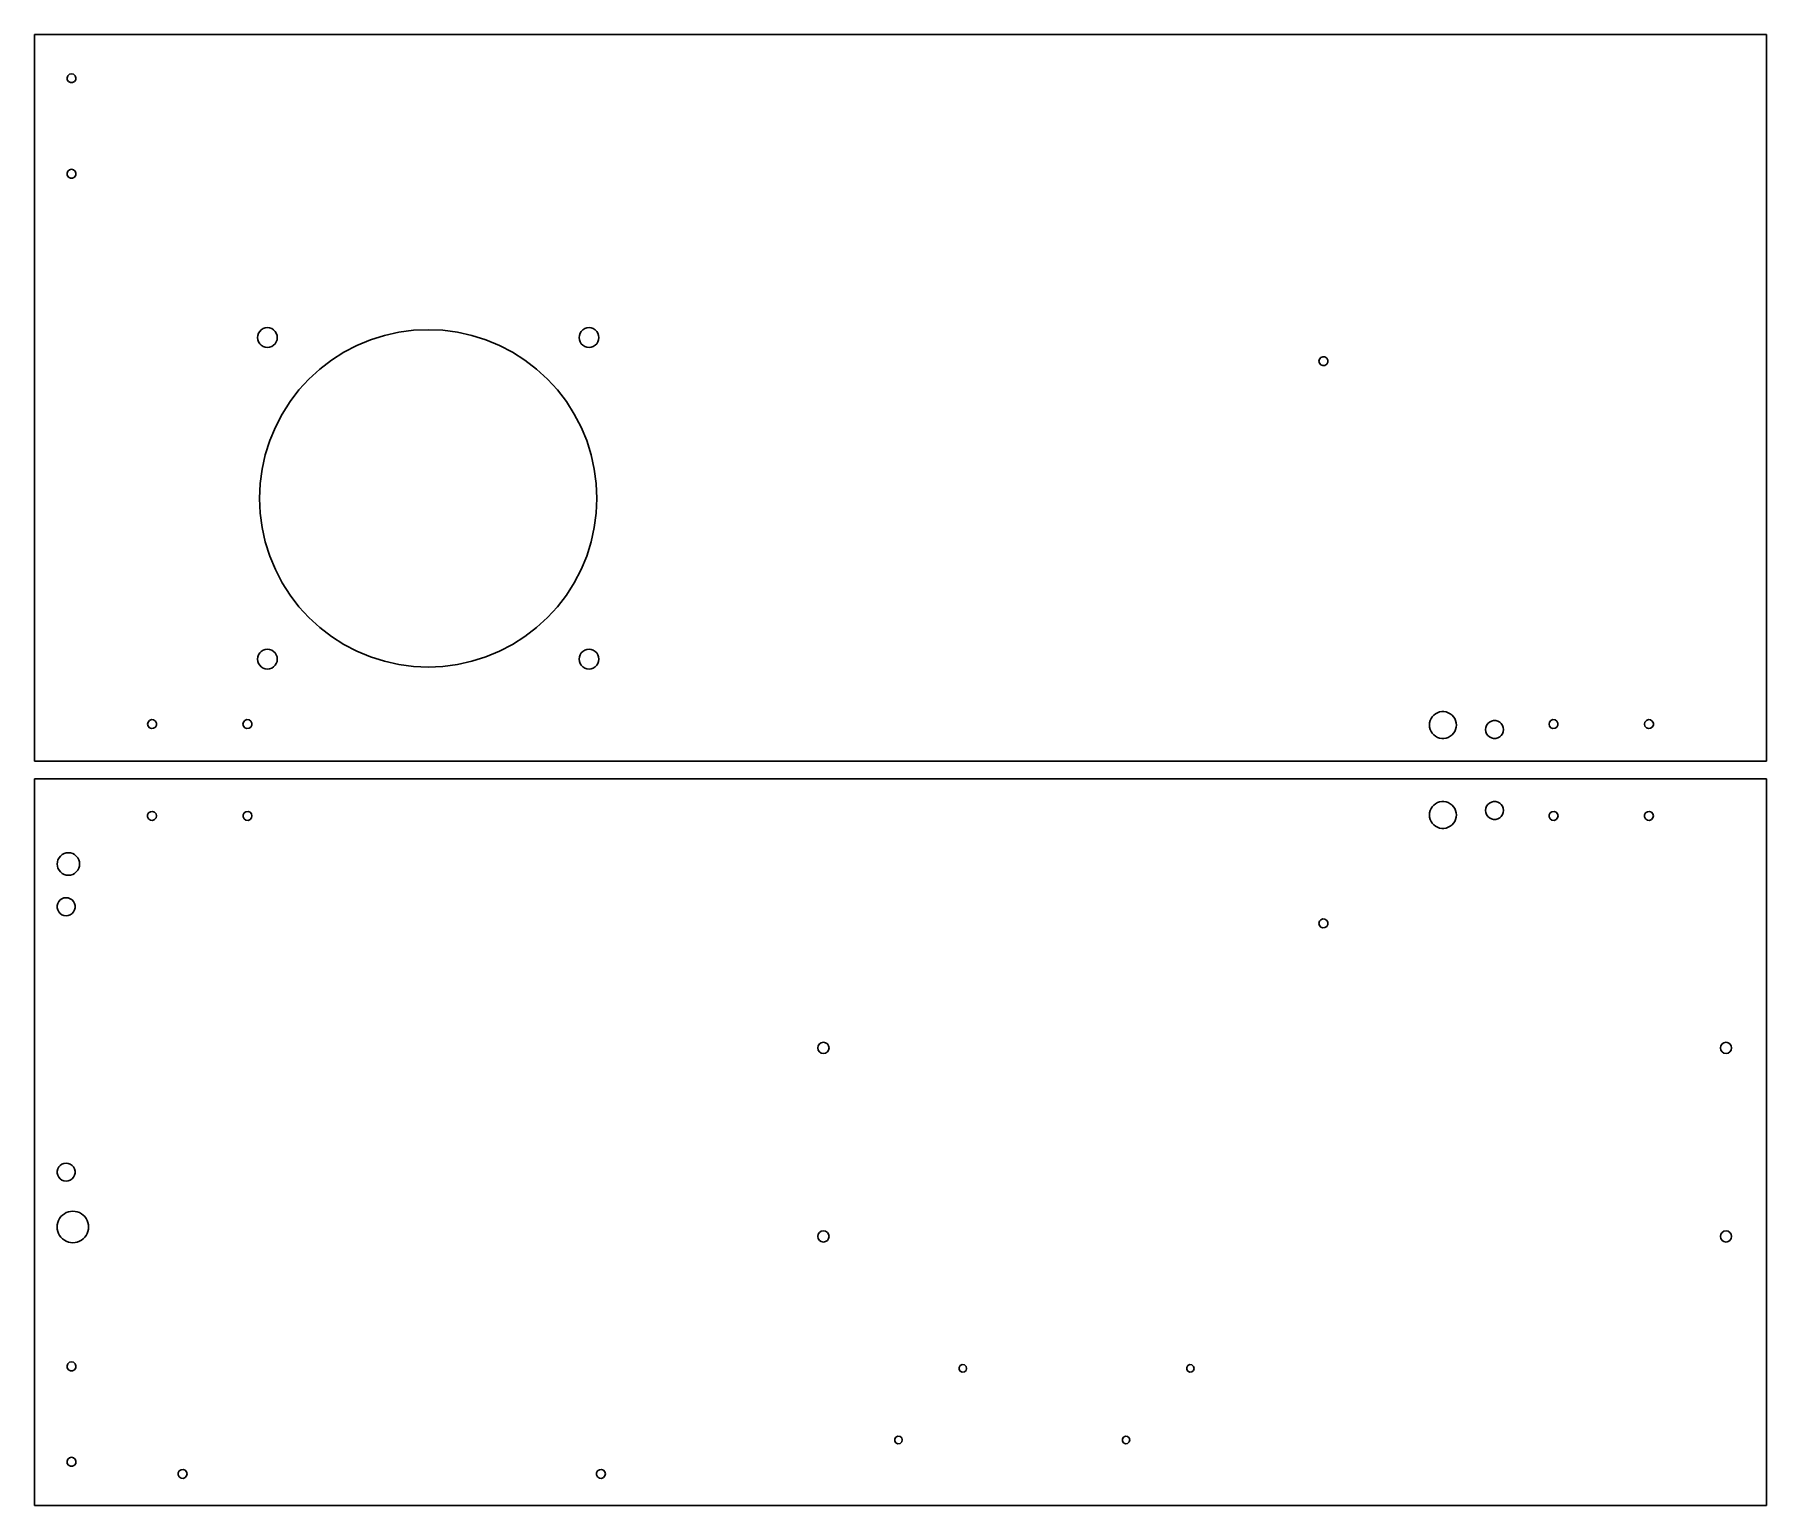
# Model space of a CAD drawing. Header units: metres. Extents: x 0 to 385, y -166 to 162.
import ezdxf

# ---------------------------------------------------------------- set-up
doc = ezdxf.new("R2010")
doc.units = ezdxf.units.M

msp = doc.modelspace()

# ---------------------------------------------------------------- linework, layer by layer
for p, q in [((385, 161.5), (0, 161.5)), ((0, 161.5), (0, 0)), ((385, 0), (385, 161.5)), ((7.20729, 151.921), (7.37701, 152.368)), ((7.26497, 151.445), (7.20729, 151.921)), ((7.53687, 151.051), (7.26497, 151.445)), ((7.37701, 152.368), (7.73528, 152.685)), ((7.96068, 150.829), (7.53687, 151.051)), ((7.73528, 152.685), (8.2, 152.8)), ((8.4393, 150.829), (7.96068, 150.829)), ((8.2, 152.8), (8.66472, 152.685)), ((8.86311, 151.051), (8.4393, 150.829)), ((8.66472, 152.685), (9.02298, 152.368)), ((9.13501, 151.445), (8.86311, 151.051)), ((9.02298, 152.368), (9.1927, 151.921)), ((9.1927, 151.921), (9.13501, 151.445)), ((7.20729, 130.701), (7.37701, 131.148)), ((7.37701, 131.148), (7.73528, 131.465)), ((7.73528, 131.465), (8.2, 131.58)), ((8.2, 131.58), (8.66472, 131.465)), ((8.66472, 131.465), (9.02298, 131.148)), ((9.02298, 131.148), (9.1927, 130.701)), ((7.26497, 130.225), (7.20729, 130.701)), ((7.53687, 129.831), (7.26497, 130.225)), ((7.96068, 129.609), (7.53687, 129.831)), ((8.4393, 129.609), (7.96068, 129.609)), ((8.86311, 129.831), (8.4393, 129.609)), ((9.13501, 130.225), (8.86311, 129.831)), ((9.1927, 130.701), (9.13501, 130.225)), ((50.7955, 96.1321), (51.2605, 96.2948)), ((51.2605, 96.2948), (51.75, 96.35)), ((51.75, 96.35), (52.2395, 96.2948)), ((52.2395, 96.2948), (52.7045, 96.1321)), ((122.295, 96.1321), (122.76, 96.2948)), ((122.76, 96.2948), (123.25, 96.35)), ((123.25, 96.35), (123.74, 96.2948)), ((123.74, 96.2948), (124.205, 96.1321)), ((49.55, 94.15), (49.6051, 94.6395)), ((49.6051, 93.6604), (49.55, 94.15)), ((49.6051, 94.6395), (49.7679, 95.1045)), ((49.7679, 93.1954), (49.6051, 93.6604)), ((49.7679, 95.1045), (50.03, 95.5217)), ((50.03, 92.7783), (49.7679, 93.1954)), ((50.03, 95.5217), (50.3783, 95.87)), ((50.3783, 92.43), (50.03, 92.7783)), ((50.3783, 95.87), (50.7955, 96.1321)), ((50.7955, 92.1679), (50.3783, 92.43)), ((52.7045, 96.1321), (53.1217, 95.87)), ((53.1217, 92.43), (52.7045, 92.1679)), ((53.1217, 95.87), (53.47, 95.5217)), ((53.47, 92.7783), (53.1217, 92.43)), ((53.47, 95.5217), (53.7321, 95.1045)), ((53.7321, 93.1954), (53.47, 92.7783)), ((53.7321, 95.1045), (53.8948, 94.6395)), ((53.8948, 93.6604), (53.7321, 93.1954)), ((53.8948, 94.6395), (53.95, 94.15)), ((53.95, 94.15), (53.8948, 93.6604)), ((71.6518, 92.3865), (74.6742, 93.6385)), ((74.6742, 93.6385), (77.7943, 94.6222)), ((77.7943, 94.6222), (80.9882, 95.3303)), ((80.9882, 95.3303), (84.2317, 95.7573)), ((84.2317, 95.7573), (87.5, 95.9)), ((87.5, 95.9), (90.7683, 95.7573)), ((90.7683, 95.7573), (94.0118, 95.3303)), ((94.0118, 95.3303), (97.2057, 94.6222)), ((97.2057, 94.6222), (100.326, 93.6385)), ((100.326, 93.6385), (103.348, 92.3865)), ((121.05, 94.15), (121.105, 94.6395)), ((121.105, 93.6604), (121.05, 94.15)), ((121.105, 94.6395), (121.268, 95.1045)), ((121.268, 93.1954), (121.105, 93.6604)), ((121.268, 95.1045), (121.53, 95.5217)), ((121.53, 92.7783), (121.268, 93.1954)), ((121.53, 95.5217), (121.878, 95.87)), ((121.878, 92.43), (121.53, 92.7783)), ((121.878, 95.87), (122.295, 96.1321)), ((122.295, 92.1679), (121.878, 92.43)), ((124.205, 96.1321), (124.622, 95.87)), ((124.622, 92.43), (124.205, 92.1679)), ((124.622, 95.87), (124.97, 95.5217)), ((124.97, 92.7783), (124.622, 92.43)), ((124.97, 95.5217), (125.232, 95.1045)), ((125.232, 93.1954), (124.97, 92.7783)), ((125.232, 95.1045), (125.395, 94.6395)), ((125.395, 93.6604), (125.232, 93.1954)), ((125.395, 94.6395), (125.45, 94.15)), ((125.45, 94.15), (125.395, 93.6604)), ((51.2605, 92.0052), (50.7955, 92.1679)), ((51.75, 91.95), (51.2605, 92.0052)), ((52.2395, 92.0052), (51.75, 91.95)), ((52.7045, 92.1679), (52.2395, 92.0052)), ((63.3955, 87.1267), (65.9909, 89.1182)), ((65.9909, 89.1182), (68.75, 90.8759)), ((68.75, 90.8759), (71.6518, 92.3865)), ((103.348, 92.3865), (106.25, 90.8759)), ((106.25, 90.8759), (109.009, 89.1182)), ((109.009, 89.1182), (111.605, 87.1267)), ((122.76, 92.0052), (122.295, 92.1679)), ((123.25, 91.95), (122.76, 92.0052)), ((123.74, 92.0052), (123.25, 91.95)), ((124.205, 92.1679), (123.74, 92.0052)), ((285.512, 88.9), (285.626, 89.3647)), ((285.626, 88.4353), (285.512, 88.9)), ((285.626, 89.3647), (285.944, 89.723)), ((285.944, 89.723), (286.391, 89.8927)), ((286.391, 89.8927), (286.866, 89.835)), ((286.866, 89.835), (287.26, 89.5631)), ((287.26, 89.5631), (287.483, 89.1393)), ((287.483, 88.6607), (287.26, 88.2369)), ((287.483, 89.1393), (287.483, 88.6607)), ((58.7733, 82.5045), (60.9835, 84.9165)), ((60.9835, 84.9165), (63.3955, 87.1267)), ((111.605, 87.1267), (114.016, 84.9165)), ((114.016, 84.9165), (116.227, 82.5045)), ((285.944, 88.077), (285.626, 88.4353)), ((286.391, 87.9073), (285.944, 88.077)), ((286.866, 87.965), (286.391, 87.9073)), ((287.26, 88.2369), (286.866, 87.965)), ((56.7818, 79.9091), (58.7733, 82.5045)), ((116.227, 82.5045), (118.218, 79.9091)), ((53.5135, 74.2482), (55.024, 77.15)), ((55.024, 77.15), (56.7818, 79.9091)), ((118.218, 79.9091), (119.976, 77.15)), ((119.976, 77.15), (121.487, 74.2482)), ((52.2615, 71.2258), (53.5135, 74.2482)), ((121.487, 74.2482), (122.738, 71.2258)), ((51.2778, 68.1057), (52.2615, 71.2258)), ((122.738, 71.2258), (123.722, 68.1057)), ((50.5697, 64.9118), (51.2778, 68.1057)), ((123.722, 68.1057), (124.43, 64.9118)), ((50, 58.4), (50.1427, 61.6683)), ((50.1427, 61.6683), (50.5697, 64.9118)), ((124.43, 64.9118), (124.857, 61.6683)), ((124.857, 61.6683), (125, 58.4)), ((50.1427, 55.1317), (50, 58.4)), ((125, 58.4), (124.857, 55.1317)), ((50.5697, 51.8882), (50.1427, 55.1317)), ((124.857, 55.1317), (124.43, 51.8882)), ((51.2778, 48.6943), (50.5697, 51.8882)), ((124.43, 51.8882), (123.722, 48.6943)), ((52.2615, 45.5742), (51.2778, 48.6943)), ((123.722, 48.6943), (122.738, 45.5742)), ((53.5135, 42.5518), (52.2615, 45.5742)), ((55.024, 39.65), (53.5135, 42.5518)), ((121.487, 42.5518), (119.976, 39.65)), ((122.738, 45.5742), (121.487, 42.5518)), ((56.7818, 36.8909), (55.024, 39.65)), ((119.976, 39.65), (118.218, 36.8909)), ((58.7733, 34.2955), (56.7818, 36.8909)), ((118.218, 36.8909), (116.227, 34.2955)), ((60.9835, 31.8835), (58.7733, 34.2955)), ((63.3955, 29.6733), (60.9835, 31.8835)), ((114.016, 31.8835), (111.605, 29.6733)), ((116.227, 34.2955), (114.016, 31.8835)), ((65.9909, 27.6818), (63.3955, 29.6733)), ((68.75, 25.924), (65.9909, 27.6818)), ((109.009, 27.6818), (106.25, 25.924)), ((111.605, 29.6733), (109.009, 27.6818)), ((49.55, 22.65), (49.6051, 23.1395)), ((49.6051, 23.1395), (49.7679, 23.6045)), ((49.7679, 23.6045), (50.03, 24.0217)), ((50.03, 24.0217), (50.3783, 24.37)), ((50.3783, 24.37), (50.7955, 24.6321)), ((50.7955, 24.6321), (51.2605, 24.7948)), ((51.2605, 24.7948), (51.75, 24.85)), ((51.75, 24.85), (52.2395, 24.7948)), ((52.2395, 24.7948), (52.7045, 24.6321)), ((52.7045, 24.6321), (53.1217, 24.37)), ((53.1217, 24.37), (53.47, 24.0217)), ((53.47, 24.0217), (53.7321, 23.6045)), ((53.7321, 23.6045), (53.8948, 23.1395)), ((53.8948, 23.1395), (53.95, 22.65)), ((71.6518, 24.4135), (68.75, 25.924)), ((74.6742, 23.1615), (71.6518, 24.4135)), ((77.7943, 22.1778), (74.6742, 23.1615)), ((100.326, 23.1615), (97.2057, 22.1778)), ((103.348, 24.4135), (100.326, 23.1615)), ((106.25, 25.924), (103.348, 24.4135)), ((121.05, 22.65), (121.105, 23.1395)), ((121.105, 23.1395), (121.268, 23.6045)), ((121.268, 23.6045), (121.53, 24.0217)), ((121.53, 24.0217), (121.878, 24.37)), ((121.878, 24.37), (122.295, 24.6321)), ((122.295, 24.6321), (122.76, 24.7948)), ((122.76, 24.7948), (123.25, 24.85)), ((123.25, 24.85), (123.74, 24.7948)), ((123.74, 24.7948), (124.205, 24.6321)), ((124.205, 24.6321), (124.622, 24.37)), ((124.622, 24.37), (124.97, 24.0217)), ((124.97, 24.0217), (125.232, 23.6045)), ((125.232, 23.6045), (125.395, 23.1395)), ((125.395, 23.1395), (125.45, 22.65)), ((49.6051, 22.1604), (49.55, 22.65)), ((49.7679, 21.6954), (49.6051, 22.1604)), ((50.03, 21.2783), (49.7679, 21.6954)), ((50.3783, 20.93), (50.03, 21.2783)), ((50.7955, 20.6679), (50.3783, 20.93)), ((51.2605, 20.5052), (50.7955, 20.6679)), ((51.75, 20.45), (51.2605, 20.5052)), ((52.2395, 20.5052), (51.75, 20.45)), ((52.7045, 20.6679), (52.2395, 20.5052)), ((53.1217, 20.93), (52.7045, 20.6679)), ((53.47, 21.2783), (53.1217, 20.93)), ((53.7321, 21.6954), (53.47, 21.2783)), ((53.8948, 22.1604), (53.7321, 21.6954)), ((53.95, 22.65), (53.8948, 22.1604)), ((80.9882, 21.4697), (77.7943, 22.1778)), ((84.2317, 21.0427), (80.9882, 21.4697)), ((87.5, 20.9), (84.2317, 21.0427)), ((90.7683, 21.0427), (87.5, 20.9)), ((94.0118, 21.4697), (90.7683, 21.0427)), ((97.2057, 22.1778), (94.0118, 21.4697)), ((121.105, 22.1604), (121.05, 22.65)), ((121.268, 21.6954), (121.105, 22.1604)), ((121.53, 21.2783), (121.268, 21.6954)), ((121.878, 20.93), (121.53, 21.2783)), ((122.295, 20.6679), (121.878, 20.93)), ((122.76, 20.5052), (122.295, 20.6679)), ((123.25, 20.45), (122.76, 20.5052)), ((123.74, 20.5052), (123.25, 20.45)), ((124.205, 20.6679), (123.74, 20.5052)), ((124.622, 20.93), (124.205, 20.6679)), ((124.97, 21.2783), (124.622, 20.93)), ((125.232, 21.6954), (124.97, 21.2783)), ((125.395, 22.1604), (125.232, 21.6954)), ((125.45, 22.65), (125.395, 22.1604)), ((25.1, 8.2), (25.2145, 8.66472)), ((25.2145, 7.73528), (25.1, 8.2)), ((25.2145, 8.66472), (25.5319, 9.02298)), ((25.5319, 7.37701), (25.2145, 7.73528)), ((25.5319, 9.02298), (25.9795, 9.1927)), ((25.9795, 9.1927), (26.4546, 9.13501)), ((26.4546, 9.13501), (26.8485, 8.86311)), ((26.8485, 8.86311), (27.0709, 8.4393)), ((27.0709, 7.96068), (26.8485, 7.53687)), ((27.0709, 8.4393), (27.0709, 7.96068)), ((46.32, 8.2), (46.4345, 8.66472)), ((46.4345, 7.73528), (46.32, 8.2)), ((46.4345, 8.66472), (46.7519, 9.02298)), ((46.7519, 7.37701), (46.4345, 7.73528)), ((46.7519, 9.02298), (47.1994, 9.1927)), ((47.1994, 9.1927), (47.6746, 9.13501)), ((47.6746, 9.13501), (48.0685, 8.86311)), ((48.0685, 8.86311), (48.2909, 8.4393)), ((48.2909, 7.96068), (48.0685, 7.53687)), ((48.2909, 8.4393), (48.2909, 7.96068)), ((310.08, 8), (310.121, 8.49377)), ((310.121, 7.50621), (310.08, 8)), ((310.121, 8.49377), (310.243, 8.97409)), ((310.243, 8.97409), (310.442, 9.42784)), ((310.442, 9.42784), (310.713, 9.84264)), ((310.713, 9.84264), (311.048, 10.2072)), ((311.048, 10.2072), (311.439, 10.5115)), ((311.439, 10.5115), (311.875, 10.7473)), ((311.875, 10.7473), (312.344, 10.9082)), ((312.344, 10.9082), (312.832, 10.9897)), ((312.832, 10.9897), (313.328, 10.9897)), ((313.328, 10.9897), (313.816, 10.9082)), ((313.816, 10.9082), (314.285, 10.7473)), ((314.285, 10.7473), (314.721, 10.5115)), ((314.721, 10.5115), (315.112, 10.2072)), ((315.112, 10.2072), (315.447, 9.84264)), ((315.447, 9.84264), (315.718, 9.42784)), ((315.718, 9.42784), (315.917, 8.97409)), ((315.917, 8.97409), (316.039, 8.49377)), ((316.039, 8.49377), (316.08, 8)), ((316.08, 8), (316.039, 7.50621)), ((322.638, 7.47862), (322.809, 7.92944)), ((322.809, 7.92944), (323.083, 8.32623)), ((323.083, 8.32623), (323.444, 8.64597)), ((323.444, 8.64597), (323.871, 8.87003)), ((323.871, 8.87003), (324.339, 8.98541)), ((324.339, 8.98541), (324.821, 8.98541)), ((324.821, 8.98541), (325.289, 8.87003)), ((325.289, 8.87003), (325.716, 8.64597)), ((325.716, 8.64597), (326.077, 8.32623)), ((326.077, 8.32623), (326.351, 7.92944)), ((326.351, 7.92944), (326.522, 7.47862)), ((336.68, 8.2), (336.795, 8.66472)), ((336.795, 7.73528), (336.68, 8.2)), ((336.795, 8.66472), (337.112, 9.02298)), ((337.112, 7.37701), (336.795, 7.73528)), ((337.112, 9.02298), (337.559, 9.1927)), ((337.559, 9.1927), (338.035, 9.13501)), ((338.035, 9.13501), (338.428, 8.86311)), ((338.428, 8.86311), (338.651, 8.4393)), ((338.651, 7.96068), (338.428, 7.53687)), ((338.651, 8.4393), (338.651, 7.96068)), ((357.9, 8.2), (358.015, 8.66472)), ((358.015, 7.73528), (357.9, 8.2)), ((358.015, 8.66472), (358.332, 9.02298)), ((358.332, 7.37701), (358.015, 7.73528)), ((358.332, 9.02298), (358.779, 9.1927)), ((358.779, 9.1927), (359.255, 9.13501)), ((359.255, 9.13501), (359.648, 8.86311)), ((359.648, 8.86311), (359.871, 8.4393)), ((359.871, 7.96068), (359.648, 7.53687)), ((359.871, 8.4393), (359.871, 7.96068)), ((25.9795, 7.20729), (25.5319, 7.37701)), ((26.4546, 7.26497), (25.9795, 7.20729)), ((26.8485, 7.53687), (26.4546, 7.26497)), ((47.1994, 7.20729), (46.7519, 7.37701)), ((47.6746, 7.26497), (47.1994, 7.20729)), ((48.0685, 7.53687), (47.6746, 7.26497)), ((310.243, 7.02589), (310.121, 7.50621)), ((310.442, 6.57214), (310.243, 7.02589)), ((310.713, 6.15735), (310.442, 6.57214)), ((311.048, 5.79282), (310.713, 6.15735)), ((311.439, 5.48849), (311.048, 5.79282)), ((311.875, 5.25267), (311.439, 5.48849)), ((312.344, 5.0918), (311.875, 5.25267)), ((312.832, 5.01024), (312.344, 5.0918)), ((313.328, 5.01024), (312.832, 5.01024)), ((313.816, 5.0918), (313.328, 5.01024)), ((314.285, 5.25267), (313.816, 5.0918)), ((314.721, 5.48849), (314.285, 5.25267)), ((315.112, 5.79282), (314.721, 5.48849)), ((315.447, 6.15735), (315.112, 5.79282)), ((315.718, 6.57214), (315.447, 6.15735)), ((315.917, 7.02589), (315.718, 6.57214)), ((316.039, 7.50621), (315.917, 7.02589)), ((322.58, 7), (322.638, 7.47862)), ((322.638, 6.52136), (322.58, 7)), ((322.809, 6.07054), (322.638, 6.52136)), ((323.083, 5.67375), (322.809, 6.07054)), ((323.444, 5.35402), (323.083, 5.67375)), ((323.871, 5.12996), (323.444, 5.35402)), ((324.339, 5.01457), (323.871, 5.12996)), ((324.821, 5.01457), (324.339, 5.01457)), ((325.289, 5.12996), (324.821, 5.01457)), ((325.716, 5.35402), (325.289, 5.12996)), ((326.077, 5.67375), (325.716, 5.35402)), ((326.351, 6.07054), (326.077, 5.67375)), ((326.522, 6.52136), (326.351, 6.07054)), ((326.522, 7.47862), (326.58, 6.99998)), ((326.58, 6.99998), (326.522, 6.52136)), ((337.559, 7.20729), (337.112, 7.37701)), ((338.035, 7.26497), (337.559, 7.20729)), ((338.428, 7.53687), (338.035, 7.26497)), ((358.779, 7.20729), (358.332, 7.37701)), ((359.255, 7.26497), (358.779, 7.20729)), ((359.648, 7.53687), (359.255, 7.26497)), ((0, 0), (385, 0)), ((385, -4), (0, -4)), ((0, -4), (0, -165.5)), ((385, -165.5), (385, -4)), ((25.129, -11.9607), (25.3515, -11.5369)), ((25.3515, -11.5369), (25.7454, -11.265)), ((25.7454, -11.265), (26.2205, -11.2073)), ((26.2205, -11.2073), (26.6681, -11.377)), ((26.6681, -11.377), (26.9854, -11.7353)), ((46.349, -11.9607), (46.5715, -11.5369)), ((46.5715, -11.5369), (46.9654, -11.265)), ((46.9654, -11.265), (47.4405, -11.2073)), ((47.4405, -11.2073), (47.8881, -11.377)), ((47.8881, -11.377), (48.2054, -11.7353)), ((310.08, -12), (310.121, -11.5062)), ((310.121, -11.5062), (310.243, -11.0259)), ((310.243, -11.0259), (310.442, -10.5721)), ((310.442, -10.5721), (310.713, -10.1573)), ((310.713, -10.1573), (311.048, -9.79282)), ((311.048, -9.79282), (311.439, -9.48849)), ((311.439, -9.48849), (311.875, -9.25267)), ((311.875, -9.25267), (312.344, -9.0918)), ((312.344, -9.0918), (312.832, -9.01024)), ((312.832, -9.01024), (313.328, -9.01024)), ((313.328, -9.01024), (313.816, -9.0918)), ((313.816, -9.0918), (314.285, -9.25267)), ((314.285, -9.25267), (314.721, -9.48849)), ((314.721, -9.48849), (315.112, -9.79282)), ((315.112, -9.79282), (315.447, -10.1573)), ((315.447, -10.1573), (315.718, -10.5721)), ((315.718, -10.5721), (315.917, -11.0259)), ((315.917, -11.0259), (316.039, -11.5062)), ((316.039, -11.5062), (316.08, -12)), ((322.58, -11), (322.638, -10.5214)), ((322.638, -11.4786), (322.58, -11)), ((322.638, -10.5214), (322.809, -10.0705)), ((322.809, -11.9294), (322.638, -11.4786)), ((322.809, -10.0705), (323.083, -9.67375)), ((323.083, -9.67375), (323.444, -9.35402)), ((323.444, -9.35402), (323.871, -9.12996)), ((323.871, -9.12996), (324.339, -9.01457)), ((324.339, -9.01457), (324.821, -9.01457)), ((324.821, -9.01457), (325.289, -9.12996)), ((325.289, -9.12996), (325.716, -9.35402)), ((325.716, -9.35402), (326.077, -9.67375)), ((326.077, -9.67375), (326.351, -10.0705)), ((326.351, -10.0705), (326.522, -10.5214)), ((326.522, -11.4786), (326.351, -11.9294)), ((326.522, -10.5214), (326.58, -11)), ((326.58, -11), (326.522, -11.4786)), ((336.709, -11.9607), (336.931, -11.5369)), ((336.931, -11.5369), (337.325, -11.265)), ((337.325, -11.265), (337.801, -11.2073)), ((337.801, -11.2073), (338.248, -11.377)), ((338.248, -11.377), (338.565, -11.7353)), ((357.929, -11.9607), (358.151, -11.5369)), ((358.151, -11.5369), (358.545, -11.265)), ((358.545, -11.265), (359.021, -11.2073)), ((359.021, -11.2073), (359.468, -11.377)), ((359.468, -11.377), (359.785, -11.7353)), ((25.129, -12.4393), (25.129, -11.9607)), ((25.3515, -12.8631), (25.129, -12.4393)), ((25.7454, -13.135), (25.3515, -12.8631)), ((26.2205, -13.1927), (25.7454, -13.135)), ((26.6681, -13.023), (26.2205, -13.1927)), ((26.9854, -12.6647), (26.6681, -13.023)), ((26.9854, -11.7353), (27.1, -12.2)), ((27.1, -12.2), (26.9854, -12.6647)), ((46.349, -12.4393), (46.349, -11.9607)), ((46.5715, -12.8631), (46.349, -12.4393)), ((46.9654, -13.135), (46.5715, -12.8631)), ((47.4405, -13.1927), (46.9654, -13.135)), ((47.8881, -13.023), (47.4405, -13.1927)), ((48.2054, -12.6647), (47.8881, -13.023)), ((48.2054, -11.7353), (48.32, -12.2)), ((48.32, -12.2), (48.2054, -12.6647)), ((310.121, -12.4938), (310.08, -12)), ((310.243, -12.9741), (310.121, -12.4938)), ((310.442, -13.4278), (310.243, -12.9741)), ((310.713, -13.8426), (310.442, -13.4278)), ((311.048, -14.2072), (310.713, -13.8426)), ((311.439, -14.5115), (311.048, -14.2072)), ((311.875, -14.7473), (311.439, -14.5115)), ((312.344, -14.9082), (311.875, -14.7473)), ((312.832, -14.9897), (312.344, -14.9082)), ((313.328, -14.9897), (312.832, -14.9897)), ((313.816, -14.9082), (313.328, -14.9897)), ((314.285, -14.7473), (313.816, -14.9082)), ((314.721, -14.5115), (314.285, -14.7473)), ((315.112, -14.2072), (314.721, -14.5115)), ((315.447, -13.8426), (315.112, -14.2072)), ((315.718, -13.4278), (315.447, -13.8426)), ((315.917, -12.9741), (315.718, -13.4278)), ((316.039, -12.4938), (315.917, -12.9741)), ((316.08, -12), (316.039, -12.4938)), ((323.083, -12.3262), (322.809, -11.9294)), ((323.444, -12.646), (323.083, -12.3262)), ((323.871, -12.87), (323.444, -12.646)), ((324.339, -12.9854), (323.871, -12.87)), ((324.821, -12.9854), (324.339, -12.9854)), ((325.289, -12.87), (324.821, -12.9854)), ((325.716, -12.646), (325.289, -12.87)), ((326.077, -12.3262), (325.716, -12.646)), ((326.351, -11.9294), (326.077, -12.3262)), ((336.709, -12.4393), (336.709, -11.9607)), ((336.931, -12.8631), (336.709, -12.4393)), ((337.325, -13.135), (336.931, -12.8631)), ((337.801, -13.1927), (337.325, -13.135)), ((338.248, -13.023), (337.801, -13.1927)), ((338.565, -12.6647), (338.248, -13.023)), ((338.565, -11.7353), (338.68, -12.2)), ((338.68, -12.2), (338.565, -12.6647)), ((357.929, -12.4393), (357.929, -11.9607)), ((358.151, -12.8631), (357.929, -12.4393)), ((358.545, -13.135), (358.151, -12.8631)), ((359.021, -13.1927), (358.545, -13.135)), ((359.468, -13.023), (359.021, -13.1927)), ((359.785, -12.6647), (359.468, -13.023)), ((359.785, -11.7353), (359.9, -12.2)), ((359.9, -12.2), (359.785, -12.6647)), ((5, -22.9), (5.04803, -22.4123)), ((5.04803, -23.3877), (5, -22.9)), ((5.04803, -22.4123), (5.19029, -21.9433)), ((5.19029, -21.9433), (5.42133, -21.5111)), ((5.42133, -21.5111), (5.73222, -21.1322)), ((5.73222, -21.1322), (6.11107, -20.8213)), ((6.11107, -20.8213), (6.54329, -20.5903)), ((6.54329, -20.5903), (7.01227, -20.448)), ((7.01227, -20.448), (7.5, -20.4)), ((7.5, -20.4), (7.98772, -20.448)), ((7.98772, -20.448), (8.4567, -20.5903)), ((8.4567, -20.5903), (8.88892, -20.8213)), ((8.88892, -20.8213), (9.26776, -21.1322)), ((9.26776, -21.1322), (9.57866, -21.5111)), ((9.57866, -21.5111), (9.80969, -21.9433)), ((9.80969, -21.9433), (9.95195, -22.4123)), ((9.95195, -22.4123), (10, -22.9)), ((10, -22.9), (9.95195, -23.3877)), ((5.19029, -23.8567), (5.04803, -23.3877)), ((5.42133, -24.2889), (5.19029, -23.8567)), ((5.73222, -24.6678), (5.42133, -24.2889)), ((6.11107, -24.9787), (5.73222, -24.6678)), ((6.54329, -25.2097), (6.11107, -24.9787)), ((7.01227, -25.352), (6.54329, -25.2097)), ((7.5, -25.4), (7.01227, -25.352)), ((7.98772, -25.352), (7.5, -25.4)), ((8.4567, -25.2097), (7.98772, -25.352)), ((8.88892, -24.9787), (8.4567, -25.2097)), ((9.26776, -24.6678), (8.88892, -24.9787)), ((9.57866, -24.2889), (9.26776, -24.6678)), ((9.80969, -23.8567), (9.57866, -24.2889)), ((9.95195, -23.3877), (9.80969, -23.8567)), ((5.67375, -30.903), (6.07054, -30.6291)), ((6.07054, -30.6291), (6.52136, -30.4581)), ((6.52136, -30.4581), (6.99998, -30.4)), ((6.99998, -30.4), (7.47862, -30.4581)), ((7.47862, -30.4581), (7.92944, -30.6291)), ((7.92944, -30.6291), (8.32623, -30.903)), ((5.01457, -32.1589), (5.12996, -31.6908)), ((5.01457, -32.6411), (5.01457, -32.1589)), ((5.12996, -33.1092), (5.01457, -32.6411)), ((5.12996, -31.6908), (5.35402, -31.2639)), ((5.35402, -33.5361), (5.12996, -33.1092)), ((5.35402, -31.2639), (5.67375, -30.903)), ((5.67375, -33.897), (5.35402, -33.5361)), ((6.07054, -34.1709), (5.67375, -33.897)), ((6.52136, -34.3419), (6.07054, -34.1709)), ((7, -34.4), (6.52136, -34.3419)), ((7.47862, -34.3419), (7, -34.4)), ((7.92944, -34.1709), (7.47862, -34.3419)), ((8.32623, -33.897), (7.92944, -34.1709)), ((8.32623, -30.903), (8.64597, -31.2639)), ((8.64597, -33.5361), (8.32623, -33.897)), ((8.64597, -31.2639), (8.87003, -31.6908)), ((8.87003, -33.1092), (8.64597, -33.5361)), ((8.87003, -31.6908), (8.98541, -32.1589)), ((8.98541, -32.6411), (8.87003, -33.1092)), ((8.98541, -32.1589), (8.98541, -32.6411)), ((285.512, -36.1), (285.626, -35.6353)), ((285.626, -36.5647), (285.512, -36.1)), ((285.626, -35.6353), (285.944, -35.277)), ((285.944, -36.923), (285.626, -36.5647)), ((285.944, -35.277), (286.391, -35.1073)), ((286.391, -37.0927), (285.944, -36.923)), ((286.391, -35.1073), (286.866, -35.165)), ((286.866, -37.035), (286.391, -37.0927)), ((286.866, -35.165), (287.26, -35.4369)), ((287.26, -36.7631), (286.866, -37.035)), ((287.26, -35.4369), (287.483, -35.8607)), ((287.483, -36.3393), (287.26, -36.7631)), ((287.483, -35.8607), (287.483, -36.3393)), ((174.12, -63.795), (174.215, -63.3166)), ((174.215, -64.2733), (174.12, -63.795)), ((174.215, -63.3166), (174.486, -62.9111)), ((174.486, -64.6789), (174.215, -64.2733)), ((174.486, -62.9111), (174.892, -62.6401)), ((174.892, -64.9498), (174.486, -64.6789)), ((174.892, -62.6401), (175.37, -62.545)), ((175.37, -65.045), (174.892, -64.9498)), ((175.37, -62.545), (175.848, -62.6401)), ((175.848, -64.9498), (175.37, -65.045)), ((175.848, -62.6401), (176.254, -62.9111)), ((176.254, -64.6789), (175.848, -64.9498)), ((176.254, -62.9111), (176.525, -63.3166)), ((176.525, -64.2733), (176.254, -64.6789)), ((176.525, -63.3166), (176.62, -63.795)), ((176.62, -63.795), (176.525, -64.2733)), ((374.78, -63.795), (374.875, -63.3166)), ((374.875, -64.2733), (374.78, -63.795)), ((374.875, -63.3166), (375.146, -62.9111)), ((375.146, -64.6789), (374.875, -64.2733)), ((375.146, -62.9111), (375.552, -62.6401)), ((375.552, -64.9498), (375.146, -64.6789)), ((375.552, -62.6401), (376.03, -62.545)), ((376.03, -65.045), (375.552, -64.9498)), ((376.03, -62.545), (376.508, -62.6401)), ((376.508, -64.9498), (376.03, -65.045)), ((376.508, -62.6401), (376.914, -62.9111)), ((376.914, -64.6789), (376.508, -64.9498)), ((376.914, -62.9111), (377.185, -63.3166)), ((377.185, -64.2733), (376.914, -64.6789)), ((377.185, -63.3166), (377.28, -63.795)), ((377.28, -63.795), (377.185, -64.2733)), ((5.01457, -91.1589), (5.12996, -90.6908)), ((5.01457, -91.6411), (5.01457, -91.1589)), ((5.12996, -92.1092), (5.01457, -91.6411)), ((5.12996, -90.6908), (5.35402, -90.2639)), ((5.35402, -92.5361), (5.12996, -92.1092)), ((5.35402, -90.2639), (5.67375, -89.903)), ((5.67375, -89.903), (6.07054, -89.6291)), ((6.07054, -89.6291), (6.52136, -89.4581)), ((6.52136, -89.4581), (6.99998, -89.4)), ((6.99998, -89.4), (7.47862, -89.4581)), ((7.47862, -89.4581), (7.92944, -89.6291)), ((7.92944, -89.6291), (8.32623, -89.903)), ((8.32623, -89.903), (8.64597, -90.2639)), ((8.64597, -90.2639), (8.87003, -90.6908)), ((8.87003, -92.1092), (8.64597, -92.5361)), ((8.87003, -90.6908), (8.98541, -91.1589)), ((8.98541, -91.6411), (8.87003, -92.1092)), ((8.98541, -91.1589), (8.98541, -91.6411)), ((5.67375, -92.897), (5.35402, -92.5361)), ((6.07054, -93.1709), (5.67375, -92.897)), ((6.52136, -93.3419), (6.07054, -93.1709)), ((7, -93.4), (6.52136, -93.3419)), ((7.47862, -93.3419), (7, -93.4)), ((7.92944, -93.1709), (7.47862, -93.3419)), ((8.32623, -92.897), (7.92944, -93.1709)), ((8.64597, -92.5361), (8.32623, -92.897)), ((8.00189, -100.136), (8.5, -100.1)), ((8.5, -100.1), (8.99809, -100.136)), ((5, -103.6), (5.03561, -103.102)), ((5.03561, -104.098), (5, -103.6)), ((5.03561, -103.102), (5.14177, -102.614)), ((5.14177, -102.614), (5.31628, -102.146)), ((5.31628, -102.146), (5.5556, -101.708)), ((5.5556, -101.708), (5.85487, -101.308)), ((5.85487, -101.308), (6.20798, -100.955)), ((6.20798, -100.955), (6.60774, -100.656)), ((6.60774, -100.656), (7.04604, -100.416)), ((7.04604, -100.416), (7.51393, -100.242)), ((7.51393, -100.242), (8.00189, -100.136)), ((8.99809, -100.136), (9.48605, -100.242)), ((9.48605, -100.242), (9.95395, -100.416)), ((9.95395, -100.416), (10.3922, -100.656)), ((10.3922, -100.656), (10.792, -100.955)), ((10.792, -100.955), (11.1451, -101.308)), ((11.1451, -101.308), (11.4444, -101.708)), ((11.4444, -101.708), (11.6837, -102.146)), ((11.6837, -102.146), (11.8582, -102.614)), ((11.8582, -102.614), (11.9644, -103.102)), ((11.9644, -103.102), (12, -103.6)), ((12, -103.6), (11.9644, -104.098)), ((5.14177, -104.586), (5.03561, -104.098)), ((5.31628, -105.054), (5.14177, -104.586)), ((5.5556, -105.492), (5.31628, -105.054)), ((5.85487, -105.892), (5.5556, -105.492)), ((6.20798, -106.245), (5.85487, -105.892)), ((6.60774, -106.544), (6.20798, -106.245)), ((7.04604, -106.784), (6.60774, -106.544)), ((7.51393, -106.958), (7.04604, -106.784)), ((8.00189, -107.064), (7.51393, -106.958)), ((8.5, -107.1), (8.00189, -107.064)), ((8.99809, -107.064), (8.5, -107.1)), ((9.48605, -106.958), (8.99809, -107.064)), ((9.95395, -106.784), (9.48605, -106.958)), ((10.3922, -106.544), (9.95395, -106.784)), ((10.792, -106.245), (10.3922, -106.544)), ((11.1451, -105.892), (10.792, -106.245)), ((11.4444, -105.492), (11.1451, -105.892)), ((11.6837, -105.054), (11.4444, -105.492)), ((11.8582, -104.586), (11.6837, -105.054)), ((11.9644, -104.098), (11.8582, -104.586)), ((174.12, -105.705), (174.215, -105.227)), ((174.215, -106.183), (174.12, -105.705)), ((174.215, -105.227), (174.486, -104.821)), ((174.486, -106.589), (174.215, -106.183)), ((174.486, -104.821), (174.892, -104.55)), ((174.892, -106.86), (174.486, -106.589)), ((174.892, -104.55), (175.37, -104.455)), ((175.37, -106.955), (174.892, -106.86)), ((175.37, -104.455), (175.848, -104.55)), ((175.848, -106.86), (175.37, -106.955)), ((175.848, -104.55), (176.254, -104.821)), ((176.254, -106.589), (175.848, -106.86)), ((176.254, -104.821), (176.525, -105.227)), ((176.525, -106.183), (176.254, -106.589)), ((176.525, -105.227), (176.62, -105.705)), ((176.62, -105.705), (176.525, -106.183)), ((374.78, -105.705), (374.875, -105.227)), ((374.875, -106.183), (374.78, -105.705)), ((374.875, -105.227), (375.146, -104.821)), ((375.146, -106.589), (374.875, -106.183)), ((375.146, -104.821), (375.552, -104.55)), ((375.552, -106.86), (375.146, -106.589)), ((375.552, -104.55), (376.03, -104.455)), ((376.03, -106.955), (375.552, -106.86)), ((376.03, -104.455), (376.508, -104.55)), ((376.508, -106.86), (376.03, -106.955)), ((376.508, -104.55), (376.914, -104.821)), ((376.914, -106.589), (376.508, -106.86)), ((376.914, -104.821), (377.185, -105.227)), ((377.185, -106.183), (376.914, -106.589)), ((377.185, -105.227), (377.28, -105.705)), ((377.28, -105.705), (377.185, -106.183)), ((7.20729, -134.459), (7.37701, -134.012)), ((7.26497, -134.935), (7.20729, -134.459)), ((7.37701, -134.012), (7.73528, -133.695)), ((7.73528, -133.695), (8.2, -133.58)), ((8.2, -133.58), (8.66472, -133.695)), ((8.66472, -133.695), (9.02298, -134.012)), ((9.02298, -134.012), (9.1927, -134.459)), ((9.1927, -134.459), (9.13501, -134.935)), ((205.534, -134.811), (205.793, -134.408)), ((205.793, -134.408), (206.229, -134.209)), ((206.229, -134.209), (206.703, -134.277)), ((206.703, -134.277), (207.065, -134.59)), ((207.065, -134.59), (207.2, -135.05)), ((256.134, -134.811), (256.393, -134.408)), ((256.393, -134.408), (256.829, -134.209)), ((256.829, -134.209), (257.303, -134.277)), ((257.303, -134.277), (257.665, -134.59)), ((257.665, -134.59), (257.8, -135.05)), ((7.53687, -135.329), (7.26497, -134.935)), ((7.96068, -135.551), (7.53687, -135.329)), ((8.4393, -135.551), (7.96068, -135.551)), ((8.86311, -135.329), (8.4393, -135.551)), ((9.13501, -134.935), (8.86311, -135.329)), ((205.534, -135.289), (205.534, -134.811)), ((205.793, -135.692), (205.534, -135.289)), ((206.229, -135.891), (205.793, -135.692)), ((206.703, -135.823), (206.229, -135.891)), ((207.065, -135.51), (206.703, -135.823)), ((207.2, -135.05), (207.065, -135.51)), ((256.134, -135.289), (256.134, -134.811)), ((256.393, -135.692), (256.134, -135.289)), ((256.829, -135.891), (256.393, -135.692)), ((257.303, -135.823), (256.829, -135.891)), ((257.665, -135.51), (257.303, -135.823)), ((257.8, -135.05), (257.665, -135.51)), ((191.493, -150.308), (191.929, -150.109)), ((191.929, -150.109), (192.403, -150.177)), ((242.093, -150.308), (242.529, -150.109)), ((242.529, -150.109), (243.003, -150.177)), ((191.234, -150.711), (191.493, -150.308)), ((191.234, -151.189), (191.234, -150.711)), ((191.493, -151.592), (191.234, -151.189)), ((191.929, -151.791), (191.493, -151.592)), ((192.403, -151.723), (191.929, -151.791)), ((192.403, -150.177), (192.765, -150.49)), ((192.765, -151.41), (192.403, -151.723)), ((192.765, -150.49), (192.9, -150.95)), ((192.9, -150.95), (192.765, -151.41)), ((241.834, -150.711), (242.093, -150.308)), ((241.834, -151.189), (241.834, -150.711)), ((242.093, -151.592), (241.834, -151.189)), ((242.529, -151.791), (242.093, -151.592)), ((243.003, -151.723), (242.529, -151.791)), ((243.003, -150.177), (243.365, -150.49)), ((243.365, -151.41), (243.003, -151.723)), ((243.365, -150.49), (243.5, -150.95)), ((243.5, -150.95), (243.365, -151.41)), ((7.20729, -155.679), (7.37701, -155.232)), ((7.26497, -156.155), (7.20729, -155.679)), ((7.53687, -156.549), (7.26497, -156.155)), ((7.37701, -155.232), (7.73528, -154.915)), ((7.96068, -156.771), (7.53687, -156.549)), ((7.73528, -154.915), (8.2, -154.8)), ((8.4393, -156.771), (7.96068, -156.771)), ((8.2, -154.8), (8.66472, -154.915)), ((8.86311, -156.549), (8.4393, -156.771)), ((8.66472, -154.915), (9.02298, -155.232)), ((9.13501, -156.155), (8.86311, -156.549)), ((9.02298, -155.232), (9.1927, -155.679)), ((9.1927, -155.679), (9.13501, -156.155)), ((31.929, -158.261), (32.1515, -157.837)), ((32.1515, -157.837), (32.5454, -157.565)), ((32.5454, -157.565), (33.0205, -157.507)), ((33.0205, -157.507), (33.4681, -157.677)), ((33.4681, -157.677), (33.7854, -158.035)), ((124.929, -158.261), (125.151, -157.837)), ((125.151, -157.837), (125.545, -157.565)), ((125.545, -157.565), (126.021, -157.507)), ((126.021, -157.507), (126.468, -157.677)), ((126.468, -157.677), (126.785, -158.035)), ((31.929, -158.739), (31.929, -158.261)), ((32.1515, -159.163), (31.929, -158.739)), ((32.5454, -159.435), (32.1515, -159.163)), ((33.0205, -159.493), (32.5454, -159.435)), ((33.4681, -159.323), (33.0205, -159.493)), ((33.7854, -158.965), (33.4681, -159.323)), ((33.7854, -158.035), (33.9, -158.5)), ((33.9, -158.5), (33.7854, -158.965)), ((124.929, -158.739), (124.929, -158.261)), ((125.151, -159.163), (124.929, -158.739)), ((125.545, -159.435), (125.151, -159.163)), ((126.021, -159.493), (125.545, -159.435)), ((126.468, -159.323), (126.021, -159.493)), ((126.785, -158.965), (126.468, -159.323)), ((126.785, -158.035), (126.9, -158.5)), ((126.9, -158.5), (126.785, -158.965)), ((0, -165.5), (385, -165.5))]:
    msp.add_line(p, q)

doc.saveas('drawing.dxf')
